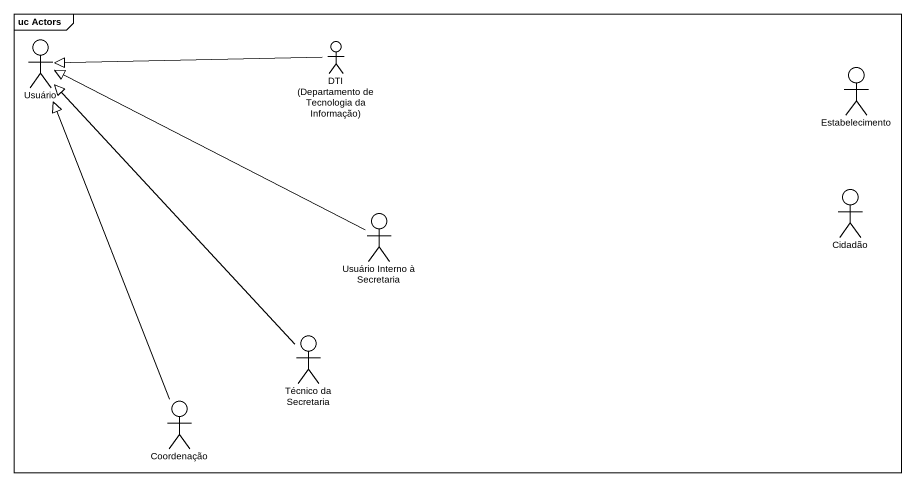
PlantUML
@startuml
mainframe uc Actors
actor Usuário
actor "DTI (Departamento de Tecnologia da Informação)" as DTI_Departamento_de
actor Estabelecimento
actor Cidadão
actor "Usuário Interno à Secretaria" as Usuário_Interno_à_Secretaria
actor "Técnico da Secretaria" as Técnico_da_Secretaria
actor Coordenação
DTI_Departamento_de -left-|> Usuário
Usuário_Interno_à_Secretaria -left-|> Usuário
Técnico_da_Secretaria -up-|> Usuário
Coordenação -up-|> Usuário
@enduml
